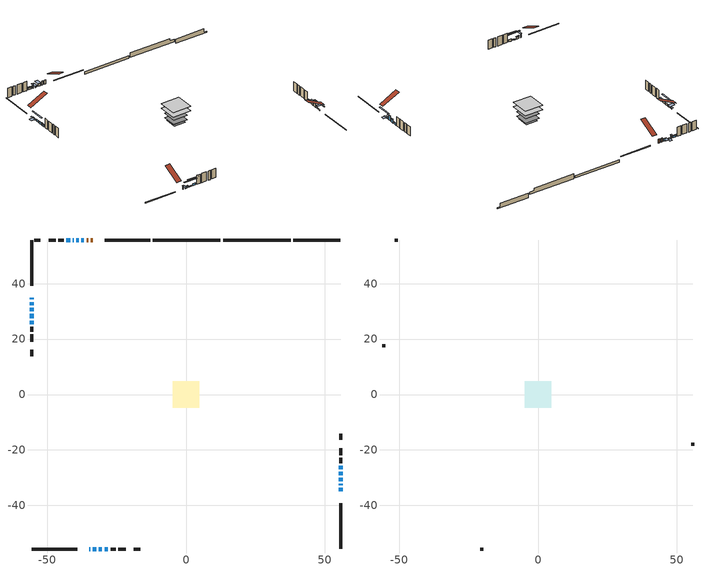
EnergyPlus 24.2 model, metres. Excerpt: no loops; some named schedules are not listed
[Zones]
conditioned space
 floor outside (Floor1 construction): -0.69,-0.69 -0.69,0.69 0.69,0.69 0.69,-0.69 z1.83
 floor adiabatic (Floor4 construction): -3.71,-3.71 -3.71,3.71 3.71,3.71 3.71,-3.71 z1.83
 floor adiabatic (AdiabaticFloorConstruction): -4.77,-4.77 -4.77,4.77 4.77,4.77 4.77,-4.77 z4.27
 floor foundation (Slab1 construction): -3.06,-3.06 -3.06,3.06 3.06,3.06 3.06,-3.06 z-1.95
 floor foundation (Slab1 construction 1): -3.65,-3.65 -3.65,3.65 3.65,3.65 3.65,-3.65 z-0.61
 floor foundation (Slab3 construction): -3.71,-3.71 -3.71,3.71 3.71,3.71 3.71,-3.71 z-0.65
 wall outside (RimJoist1 construction): -12.86,55.76 -29.32,55.76 / -55.76,-55.76 -39.3,-55.76 / -55.76,55.76 -55.76,39.3 / 55.76,-55.76 55.76,-39.3 z1.83:2.13
 wall outside (AdiabaticWallConstruction 1): -33.7,55.76 -34.42,55.76 / -35.35,55.76 -35.89,55.76 z1.83:3.86
 wall outside (AdiabaticWallConstruction): -55.76,34.92 -55.76,34.31 z1.83:2.14; -34.92,-55.76 -34.61,-55.76 / -40.5,55.76 -40.81,55.76 / 55.76,-29.09 55.76,-27.87 z1.83:3.66; -33.69,-55.76 -32.47,-55.76 / -55.76,31.24 -55.76,30.01 / 55.76,-32.77 55.76,-32.16 / -55.76,29.09 -55.76,27.56 / -55.76,26.63 -55.76,25.41 / -41.73,55.76 -43.26,55.76 / 55.76,-26.94 55.76,-25.72 z1.83:2.75; -55.76,33.38 -55.76,32.16 / -38.66,55.76 -39.57,55.76 / 55.76,-34.92 55.76,-33.7 z1.83:2.29; -36.81,55.76 -37.73,55.76 / -29.39,-55.76 -28.17,-55.76 z1.83:3.05; -31.54,-55.76 -30.32,-55.76 z1.83:2.44; 55.76,-31.23 55.76,-30.01 z1.83:4.27
 wall outside (Wall1 construction): -44.19,55.76 -46.08,55.76 / -27.24,-55.76 -25.35,-55.76 / -55.76,24.48 -55.76,22.59 / 55.76,-24.79 55.76,-22.9 z1.83:6.71
 wall outside (Wall2 construction): -47.01,55.76 -49.6,55.76 / -24.42,-55.76 -21.83,-55.76 / -55.76,21.66 -55.76,19.07 / 55.76,-21.97 55.76,-19.37 z1.83:6.71
 wall outside (Wall4 construction): -52.58,55.76 -54.83,55.76 / -18.85,-55.76 -16.6,-55.76 / -55.76,16.09 -55.76,13.84 / 55.76,-16.4 55.76,-14.15 z1.83:6.71
 wall foundation (FoundationWall1 construction): 38.69,55.76,-1.95 38.69,55.76,0.41 54.05,55.76,0.41 54.05,55.76,-1.47 55.76,55.76,-1.47 55.76,55.76,-1.95
 wall foundation (FoundationWall2 construction): 13.38,55.76,-0.61 13.38,55.76,1.83 35.33,55.76,1.83 35.33,55.76,0.69 37.76,55.76,0.69 37.76,55.76,-0.61
 wall foundation (FoundationWall3 construction): 12.45,55.76 -11.93,55.76 z-0.65:0.55
 window (WindowConstruction 9): -55.76,34.92 -55.76,34.31 z1.83:2.13
 window (WindowConstruction 7): -34.92,-55.76 -34.62,-55.76 z1.83:3.66
 window (WindowConstruction 8): -33.69,-55.76 -32.47,-55.76 z1.83:2.74
 window (WindowConstruction 11): -55.76,33.38 -55.76,32.16 z1.83:2.29
 window (WindowConstruction 12): -55.76,31.23 -55.76,30.01 z1.83:2.74
 window (WindowConstruction 13): -36.82,55.76 -37.73,55.76 z1.83:3.05
 window (WindowConstruction 14): -38.66,55.76 -39.57,55.76 z1.83:2.29
 window (WindowConstruction 15): 55.76,-34.92 55.76,-33.7 z1.83:2.29
 window (WindowConstruction 16): -31.54,-55.76 -30.32,-55.76 z1.83:2.44
 window (WindowConstruction 17): -29.39,-55.76 -28.17,-55.76 z1.83:3.05
 window (WindowConstruction 10): 55.76,-32.77 55.76,-32.16 z1.83:2.74
 window (WindowConstruction): -55.76,29.09 -55.76,27.56 z1.83:2.74
 window (WindowConstruction 1): -55.76,26.63 -55.76,25.41 z1.83:2.74
 window (WindowConstruction 2): -40.5,55.76 -40.81,55.76 z1.83:3.66
 window (WindowConstruction 3): -41.74,55.76 -43.26,55.76 z1.83:2.74
 window (WindowConstruction 4): 55.76,-31.23 55.76,-30.01 z1.83:4.27
 window (WindowConstruction 5): 55.76,-29.09 55.76,-27.87 z1.83:3.66
 window (WindowConstruction 6): 55.76,-26.94 55.76,-25.72 z1.83:2.74
 door (Door): -33.7,55.76 -34.42,55.76 z1.83:3.86
 door (Door 1): -35.35,55.76 -35.89,55.76 z1.83:3.86
 ceiling adiabatic (AdiabaticFloorConstruction): 4.77,-4.77 4.77,4.77 -4.77,4.77 -4.77,-4.77 z4.27
attic - vented
 floor to conditioned space (Floor3 construction Reversed): -4.78,-4.78 -4.78,4.78 4.78,4.78 4.78,-4.78 z6.71
 wall outside (Wall3 construction): -50.53,55.76 -51.65,55.76 / -20.9,-55.76 -19.78,-55.76 / -55.76,18.14 -55.76,17.02 / 55.76,-18.44 55.76,-17.32 z1.83:6.71
 roof outside (Roof1 construction): -32.77,55.76,6.71 -32.77,46.73,11.22 -30.25,46.73,11.22 -30.25,55.76,6.71; -35.85,-55.76,6.71 -35.85,-46.73,11.22 -38.37,-46.73,11.22 -38.37,-55.76,6.71; -55.76,35.85,6.71 -46.73,35.85,11.22 -46.73,38.37,11.22 -55.76,38.37,6.71; 55.76,-35.85,6.71 46.73,-35.85,11.22 46.73,-38.37,11.22 55.76,-38.37,6.71
shading: -55.76,34.01 -55.76,35.22 -56.22,35.22 -56.22,34.01 z2.43; -34.32,-55.76 -35.22,-55.76 -35.22,-58.2 -34.32,-58.2 z3.96; -32.17,-55.76 -33.99,-55.76 -33.99,-56.22 -32.17,-56.22 z3.04; -55.76,31.86 -55.76,33.68 -58.2,33.68 -58.2,31.86 z2.59; -55.76,26.96 -55.76,34.28 -56.22,34.28 -56.22,26.96 z5.8; -38.03,55.76 -36.52,55.76 -36.52,58.2 -38.03,58.2 z3.35; -39.87,55.76 -38.36,55.76 -38.36,58.2 -39.87,58.2 z2.59; 55.76,-30.65 55.76,-37.97 56.22,-37.97 56.22,-30.65 z5.34; -27.27,-55.76 -34.59,-55.76 -34.59,-56.22 -27.27,-56.22 z5.49; -25.12,-55.76 -32.44,-55.76 -32.44,-56.22 -25.12,-56.22 z6.1; 55.76,-31.86 55.76,-33.07 58.2,-33.07 58.2,-31.86 z3.04; -55.76,27.26 -55.76,29.38 -56.22,29.38 -56.22,27.26 z3.04; -55.76,25.11 -55.76,26.93 -56.22,26.93 -56.22,25.11 z3.04; -41.11,55.76 -40.2,55.76 -40.2,56.52 -41.11,56.52 z3.96; -43.56,55.76 -41.44,55.76 -41.44,56.22 -43.56,56.22 z3.04; 55.76,-29.72 55.76,-31.53 56.22,-31.53 56.22,-29.72 z4.57; 55.76,-27.57 55.76,-29.38 56.22,-29.38 56.22,-27.57 z3.96; 55.76,-25.42 55.76,-27.24 56.22,-27.24 56.22,-25.42 z3.04
[Building]
Building 1: Terrain=Suburbs
[Site:Location]
Edmonton Intl AP_AB: Latitude {deg}=53.31; Longitude {deg}=-113.58; Time Zone {hr}=-7; Elevation {m}=723; Keep Site Location Information=Yes
[Site:GroundTemperature:Shallow]
-1.56185, -3.61833, -3.78302, -2.80711, 1.11059, 5.01004, 8.39065, 10.5322, 10.7141, 8.97234, 5.67794, 1.89811
[Site:WaterMainsTemperature]
Calculation Method=Schedule; Temperature Schedule=mains temperature schedule
[Material] Roughness=Rough; Thermal Absorptance=0.9
Name | Thickness {m} | Conductivity {W/m-K} | Density {kg/m3} | Specific Heat {J/kg-K} | Solar Absorptance | Visible Absorptance
asphalt or fiberglass shingles | 0.00635 | 0.162714 | 1121.4 | 1465.45 | 0.4 | 0.4
ceiling loosefill ins | 0.169333 | 0.0480833 | 16.02 | 1046.75 | 0.7 | 0.7
ceiling stud and cavity | 0.1397 | 0.075344 | 65.682 | 1177.47 | 0.7 | 0.7
concrete 4.0 in. | 0.1016 | 1.803125 | 2242.8 | 837.4 | 0.7 | 0.7
concrete 8.0 in. | 0.2032 | 1.803125 | 2242.8 | 837.4 | 0.7 | 0.7
door material | 0.04445 | 0.327969 | 512.64 | 1214.23 | 0.7 | 0.7
door material 1 | 0.04445 | 0.053851 | 512.64 | 1214.23 | 0.7 | 0.7
exterior vertical ins | 0.0460229 | 0.029427 | 32.04 | 1214.23 | 0.7 | 0.7
exterior vertical ins 1 | 0.038079 | 0.029427 | 32.04 | 1214.23 | 0.7 | 0.7
exterior vertical ins 2 | 0.00139922 | 0.029427 | 32.04 | 1214.23 | 0.7 | 0.7
floor covering | 0.0127 | 0.0433444 | 54.468 | 1339.84 | 0.6 | 0.6
floor covering 1 | 0.0127 | 9.015625 | 54.468 | 1339.84 | 0.6 | 0.6
floor rigid ins | 0.051816 | 0.029427 | 32.04 | 1214.23 | 0.7 | 0.7
floor rigid ins 1; wall rigid ins | 0.512978 | 0.029427 | 32.04 | 1214.23 | 0.7 | 0.7
floor stud and cavity | 0.1397 | 0.89955 | 92.3553 | 1139.71 | 0.7 | 0.7
floor stud and cavity 1 | 0.0889 | 0.62952 | 50.32683 | 1063.81 | 0.7 | 0.7
floor stud and cavity 2 | 0.1397 | 1.75129 | 37.0049 | 1207.88 | 0.7 | 0.7
furniture material conditioned space 1 | 0.1524 | 0.115458 | 640.8 | 1214.23 | 0.6 | 0.6
gypsum board | 0.0127 | 0.160291 | 801 | 837.4 | 0.6 | 0.6
gypsum board 1 | 0.0127 | 0.160291 | 801 | 837.4 | 0.7 | 0.7
osb sheathing 0.5 in. | 0.0127 | 0.115458 | 512.64 | 1214.23 | 0.7 | 0.7
osb sheathing 0.75 in. | 0.01905 | 0.115458 | 512.64 | 1214.23 | 0.7 | 0.7
osb sheathing 2.0 in. | 0.0508 | 0.115458 | 512.64 | 1214.23 | 0.7 | 0.7
rim joist stud and cavity | 0.0508 | 0.0293615 | 125.044 | 1163.47 | 0.6 | 0.6
wall stud and cavity | 0.1397 | 0.0974674 | 139.0536 | 1170.24 | 0.7 | 0.7
wall stud and cavity 1 | 0.1397 | 0.0938917 | 139.0536 | 1170.24 | 0.7 | 0.7
wall stud and cavity 2 | 0.0889 | 6.1454 | 50.32683 | 1063.81 | 0.6 | 0.6
wall stud and cavity 3 | 0.0889 | 0.380278 | 52.3479 | 1209.89 | 0.7 | 0.7
wall stud and cavity 4 | 0.0889 | 0.391764 | 83.0341 | 1211.67 | 0.7 | 0.7
wood siding | 0.0254 | 0.102417 | 544.68 | 1172.36 | 0.4 | 0.4
wood siding 1 | 0.00254 | 0.102417 | 544.68 | 1172.36 | 0.4 | 0.4
wood siding 2; wood siding 3; wood siding 4 | 0.0254 | 0.102417 | 544.68 | 1172.36 | 0.7 | 0.7
[WindowMaterial:SimpleGlazingSystem]
Name | U-Factor {W/m2-K} | Solar Heat Gain Coefficient
WindowMaterial | 2.049758 | 0.53
WindowMaterial 1 | 2.080987 | 0.51
WindowMaterial 10 | 2.06906 | 0.55
WindowMaterial 11 | 2.14174 | 0.46
WindowMaterial 12 | 2.05089 | 0.53
WindowMaterial 2 | 2.05998 | 0.51
WindowMaterial 3 | 1.859545 | 0.64
WindowMaterial 4 | 1.86977 | 0.64
WindowMaterial 5 | 1.90951 | 0.61
WindowMaterial 6 | 5.21865 | 0.58
WindowMaterial 7 | 4.20853 | 0.66
WindowMaterial 8 | 6.78351 | 0.73
WindowMaterial 9 | 2.23884 | 0.39
[Construction]
AdiabaticFloorConstruction: floor stud and cavity 2, floor rigid ins 1, osb sheathing 0.75 in., floor covering
AdiabaticWallConstruction: wood siding 3, wall rigid ins, wall stud and cavity 3, gypsum board
AdiabaticWallConstruction 1: wood siding 4, wall rigid ins, wall stud and cavity 3, gypsum board
Door: door material
Door 1: door material 1
Floor1 construction: floor stud and cavity, floor rigid ins, osb sheathing 0.75 in., floor covering
Floor3 construction Reversed: gypsum board, ceiling stud and cavity, ceiling loosefill ins
Floor4 construction: floor stud and cavity 1, floor covering 1
FoundationWall1 construction; FoundationWall2 construction; FoundationWall3 construction: concrete 8.0 in., gypsum board 1
furniture construction conditioned space 1: furniture material conditioned space 1
PartitionWallConstruction: gypsum board, wall stud and cavity 4, gypsum board
RimJoist1 construction: wood siding 2, osb sheathing 2.0 in., rim joist stud and cavity
Roof1 construction: asphalt or fiberglass shingles
Slab1 construction; Slab1 construction 1; Slab3 construction: concrete 4.0 in.
Wall1 construction: wood siding, osb sheathing 0.5 in., wall stud and cavity, gypsum board
Wall2 construction; Wall4 construction: wood siding, osb sheathing 0.5 in., wall stud and cavity 1, gypsum board
Wall3 construction: wood siding 1, wall stud and cavity 2
WindowConstruction; WindowConstruction 3: WindowMaterial
WindowConstruction 1; WindowConstruction 12; WindowConstruction 8: WindowMaterial 1
WindowConstruction 10: WindowMaterial 7
WindowConstruction 11: WindowMaterial 8
WindowConstruction 13; WindowConstruction 6: WindowMaterial 5
WindowConstruction 14: WindowMaterial 9
WindowConstruction 15: WindowMaterial 10
WindowConstruction 16: WindowMaterial 11
WindowConstruction 17: WindowMaterial 12
WindowConstruction 2; WindowConstruction 7: WindowMaterial 2
WindowConstruction 4: WindowMaterial 3
WindowConstruction 5: WindowMaterial 4
WindowConstruction 9: WindowMaterial 6
[Zone] Multiplier=1; Part of Total Floor Area=Yes
Name | Volume {m3}
attic - vented | 64.9273
conditioned space | 530.7
[Space]
Name | Zone | Volume {m3}
attic - vented 1 | attic - vented | 64.9273
conditioned space 1 | conditioned space | 530.7
[ZoneInfiltration:EffectiveLeakageArea]
infil attic - vented 1: Zone or Space=attic - vented 1; Schedule=Always On Discrete; Effective Air Leakage Area {cm2}=3172.52; Stack Coefficient=0.000653166; Wind Coefficient=1.72676e-05
[ZoneMixing]
whole house fan mix: Zone or Space=attic - vented; Schedule=Always On Continuous; Design Flow Rate Calculation Method=Flow/Zone; Design Flow Rate {m3/s}=0; Source Zone or Space=conditioned space
[SurfaceProperty:ExposedFoundationPerimeter] Exposed Perimeter Calculation Method=TotalExposedPerimeter
Name | Total Exposed Perimeter {m}
Slab1 | 17.069
Slab1 1; Slab3 | 24.384
[InternalMass] Zone or ZoneList=conditioned space; Space or SpaceList=conditioned space 1
Name | Construction | Surface Area {m2}
furniture mass conditioned space 1 | furniture construction conditioned space 1 | 117.497
partition wall mass | PartitionWallConstruction | 238.742
[Lights]
interior lighting: Zone or ZoneList or Space or SpaceList=conditioned space 1; Schedule=interior lighting schedule; Design Level Calculation Method=LightingLevel; Lighting Level {W}=343.2; Return Air Fraction=0; Fraction Radiant=0.6; Fraction Visible=0.2; Fraction Replaceable=1
[People]
occupants: Zone or ZoneList or Space or SpaceList=conditioned space 1; Number of People Schedule=occupants schedule; Number of People Calculation Method=People; Number of People=3; Fraction Radiant=0.314171; Sensible Heat Fraction=0.56303; Activity Level Schedule=occupants activity schedule; Carbon Dioxide Generation Rate {m3/s-W}=0; Enable ASHRAE 55 Comfort Warnings=No; Mean Radiant Temperature Calculation Type=EnclosureAveraged
[ElectricEquipment] Zone or ZoneList or Space or SpaceList=conditioned space 1; Design Level Calculation Method=EquipmentLevel
Name | Schedule | Design Level {W} | Fraction Latent | Fraction Radiant | Fraction Lost
clothes dryer | clothes dryer schedule | 140.772 | 0.015 | 0.081 | 0.85
clothes washer | clothes washer schedule | 32.1985 | 0.03 | 0.162 | 0.7
cooking range | cooking range schedule | 215.147 | 0.08 | 0.432 | 0.2
dishwasher | dishwasher schedule | 66.8632 | 0.3 | 0.18 | 0.4
fridge | fridge schedule | 72.9452 | 0 | 0.6 | 0
mech vent bath fan 0 | mech vent bath fan 0 schedule | 25.1 | 0 | 0 | 1
mech vent bath fan 1 | mech vent bath fan 1 schedule | 25.1 | 0 | 0 | 1
mech vent bath fan 2 | mech vent bath fan 2 schedule | 25.1 | 0 | 0 | 1
mech vent house fan | mech vent house fan schedule | 0 | 0 | 0 | 1
mech vent house fan cfis | mech vent house fan cfis schedule | 0 | 0 | 0 | 0
mech vent range fan 0 | mech vent range fan 0 schedule | 57 | 0 | 0 | 1
misc plug loads | misc plug loads schedule | 494.7 | 0.045 | 0.513 | 0.1
whole house fan | Always On Discrete | 0 | 0 | 0 | 1
[OtherEquipment] Zone or ZoneList or Space or SpaceList=conditioned space 1; Design Level Calculation Method=EquipmentLevel
Name | Fuel Type | Schedule | Design Level {W} | Fraction Latent | Fraction Radiant | Fraction Lost
clothes dryer 1 | Electricity | clothes dryer schedule | 0 | 0.015 | 0.081 | 0.85
cooking range 1 | Electricity | cooking range schedule | 0 | 0.08 | 0.432 | 0.2
general water use latent | None | general water use schedule | 62.594 | 1 | 0 | 0
general water use sensible | None | general water use schedule | -61.6891 | 0 | 0.6 | 0
mech vent house fan latent load | None | Always On Discrete | 0 | 1 | 0 | 0
mech vent house fan sensible load | None | Always On Discrete | 0 | 0 | 0 | 0
water heater energy adjustment1 | NaturalGas | Always On Discrete | 0.01 | 0 | 0 | 1
[ZoneInfiltration:DesignFlowRate] Zone or ZoneList or Space or SpaceList=conditioned space 1; Schedule=Always On Discrete; Design Flow Rate Calculation Method=Flow/Zone; Design Flow Rate {m3/s}=0
infil flow; natural vent flow; whole house fan flow
[Foundation:Kiva] Initial Indoor Air Temperature {C}=18; Wall Depth Below Slab {m}=0.2032; Custom Block X Position 1 {m}=0.2159; Custom Block Z Position 1 {m}=0
Name | Wall Height Above Grade {m} | Custom Block Material Name 1 | Custom Block Depth 1 {m}
Foundation Kiva 1 | 0.410017 | exterior vertical ins | 2.36001
Foundation Kiva 2 | 1.82999 | exterior vertical ins 1 | 2.43998
Foundation Kiva 3 | 0.550012 | exterior vertical ins 2 | 1.2
[Foundation:Kiva:Settings]
Soil Conductivity {W/m-K}=0.849921; Soil Density {kg/m3}=1842.3; Soil Specific Heat {J/kg-K}=418.7; Ground Solar Absorptivity=0.9; Ground Thermal Absorptivity=0.9; Ground Surface Roughness {m}=0.03; Far-Field Width {m}=40; Deep-Ground Boundary Condition=ZeroFlux; Deep-Ground Depth {m}=40; Minimum Cell Dimension {m}=0.2; Maximum Cell Growth Coefficient=3; Simulation Timestep=Timestep
[Exterior:Lights]
exterior lighting: Schedule=exterior lighting schedule; Design Level {W}=75.6
[Schedule:Constant]
Name | Hourly Value
Always On Continuous; mech vent house fan schedule; mech vent house fan cfis schedule; Always On Discrete | 1
occupants activity schedule | 117.228
fridge schedule | 0
[Schedule:Week:Daily]
interior lighting schedule Week Rule - Jan1-Jan27: interior lighting schedule day, interior lighting schedule day, interior lighting schedule day, interior lighting schedule day, interior lighting schedule day, interior lighting schedule day, interior lighting schedule day, interior lighting schedule default day, interior lighting schedule default day, interior lighting schedule default day, interior lighting schedule default day, interior lighting schedule default day
interior lighting schedule Week Rule - Jan28-Feb3: interior lighting schedule day, interior lighting schedule day, interior lighting schedule day, interior lighting schedule day, interior lighting schedule day 1, interior lighting schedule day 1, interior lighting schedule day 1, interior lighting schedule default day, interior lighting schedule default day, interior lighting schedule default day, interior lighting schedule default day, interior lighting schedule default day
interior lighting schedule Week Rule - Feb4-Feb24: interior lighting schedule day 1, interior lighting schedule day 1, interior lighting schedule day 1, interior lighting schedule day 1, interior lighting schedule day 1, interior lighting schedule day 1, interior lighting schedule day 1, interior lighting schedule default day, interior lighting schedule default day, interior lighting schedule default day, interior lighting schedule default day, interior lighting schedule default day
interior lighting schedule Week Rule - Feb25-Mar3: interior lighting schedule day 1, interior lighting schedule day 1, interior lighting schedule day 1, interior lighting schedule day 1, interior lighting schedule day 2, interior lighting schedule day 2, interior lighting schedule day 2, interior lighting schedule default day, interior lighting schedule default day, interior lighting schedule default day, interior lighting schedule default day, interior lighting schedule default day
interior lighting schedule Week Rule - Mar4-Mar31: interior lighting schedule day 2, interior lighting schedule day 2, interior lighting schedule day 2, interior lighting schedule day 2, interior lighting schedule day 2, interior lighting schedule day 2, interior lighting schedule day 2, interior lighting schedule default day, interior lighting schedule default day, interior lighting schedule default day, interior lighting schedule default day, interior lighting schedule default day
interior lighting schedule Week Rule - Apr1-Apr28: interior lighting schedule day 3, interior lighting schedule day 3, interior lighting schedule day 3, interior lighting schedule day 3, interior lighting schedule day 3, interior lighting schedule day 3, interior lighting schedule day 3, interior lighting schedule default day, interior lighting schedule default day, interior lighting schedule default day, interior lighting schedule default day, interior lighting schedule default day
interior lighting schedule Week Rule - Apr29-May5: interior lighting schedule day 3, interior lighting schedule day 3, interior lighting schedule day 4, interior lighting schedule day 4, interior lighting schedule day 4, interior lighting schedule day 4, interior lighting schedule day 4, interior lighting schedule default day, interior lighting schedule default day, interior lighting schedule default day, interior lighting schedule default day, interior lighting schedule default day
interior lighting schedule Week Rule - May6-May26: interior lighting schedule day 4, interior lighting schedule day 4, interior lighting schedule day 4, interior lighting schedule day 4, interior lighting schedule day 4, interior lighting schedule day 4, interior lighting schedule day 4, interior lighting schedule default day, interior lighting schedule default day, interior lighting schedule default day, interior lighting schedule default day, interior lighting schedule default day
interior lighting schedule Week Rule - May27-Jun2: interior lighting schedule day 4, interior lighting schedule day 4, interior lighting schedule day 4, interior lighting schedule day 4, interior lighting schedule day 4, interior lighting schedule day 5, interior lighting schedule day 5, interior lighting schedule default day, interior lighting schedule default day, interior lighting schedule default day, interior lighting schedule default day, interior lighting schedule default day
interior lighting schedule Week Rule - Jun3-Jun30: interior lighting schedule day 5, interior lighting schedule day 5, interior lighting schedule day 5, interior lighting schedule day 5, interior lighting schedule day 5, interior lighting schedule day 5, interior lighting schedule day 5, interior lighting schedule default day, interior lighting schedule default day, interior lighting schedule default day, interior lighting schedule default day, interior lighting schedule default day
interior lighting schedule Week Rule - Jul1-Jul28: interior lighting schedule day 6, interior lighting schedule day 6, interior lighting schedule day 6, interior lighting schedule day 6, interior lighting schedule day 6, interior lighting schedule day 6, interior lighting schedule day 6, interior lighting schedule default day, interior lighting schedule default day, interior lighting schedule default day, interior lighting schedule default day, interior lighting schedule default day
interior lighting schedule Week Rule - Jul29-Aug4: interior lighting schedule day 6, interior lighting schedule day 6, interior lighting schedule day 6, interior lighting schedule day 7, interior lighting schedule day 7, interior lighting schedule day 7, interior lighting schedule day 7, interior lighting schedule default day, interior lighting schedule default day, interior lighting schedule default day, interior lighting schedule default day, interior lighting schedule default day
interior lighting schedule Week Rule - Aug5-Aug25: interior lighting schedule day 7, interior lighting schedule day 7, interior lighting schedule day 7, interior lighting schedule day 7, interior lighting schedule day 7, interior lighting schedule day 7, interior lighting schedule day 7, interior lighting schedule default day, interior lighting schedule default day, interior lighting schedule default day, interior lighting schedule default day, interior lighting schedule default day
interior lighting schedule Week Rule - Aug26-Sep1: interior lighting schedule day 7, interior lighting schedule day 7, interior lighting schedule day 7, interior lighting schedule day 7, interior lighting schedule day 7, interior lighting schedule day 7, interior lighting schedule day 8, interior lighting schedule default day, interior lighting schedule default day, interior lighting schedule default day, interior lighting schedule default day, interior lighting schedule default day
interior lighting schedule Week Rule - Sep2-Sep29: interior lighting schedule day 8, interior lighting schedule day 8, interior lighting schedule day 8, interior lighting schedule day 8, interior lighting schedule day 8, interior lighting schedule day 8, interior lighting schedule day 8, interior lighting schedule default day, interior lighting schedule default day, interior lighting schedule default day, interior lighting schedule default day, interior lighting schedule default day
interior lighting schedule Week Rule - Sep30-Oct6: interior lighting schedule day 8, interior lighting schedule day 9, interior lighting schedule day 9, interior lighting schedule day 9, interior lighting schedule day 9, interior lighting schedule day 9, interior lighting schedule day 9, interior lighting schedule default day, interior lighting schedule default day, interior lighting schedule default day, interior lighting schedule default day, interior lighting schedule default day
interior lighting schedule Week Rule - Oct7-Oct27: interior lighting schedule day 9, interior lighting schedule day 9, interior lighting schedule day 9, interior lighting schedule day 9, interior lighting schedule day 9, interior lighting schedule day 9, interior lighting schedule day 9, interior lighting schedule default day, interior lighting schedule default day, interior lighting schedule default day, interior lighting schedule default day, interior lighting schedule default day
interior lighting schedule Week Rule - Oct28-Nov3: interior lighting schedule day 9, interior lighting schedule day 9, interior lighting schedule day 9, interior lighting schedule day 9, interior lighting schedule day 10, interior lighting schedule day 10, interior lighting schedule day 10, interior lighting schedule default day, interior lighting schedule default day, interior lighting schedule default day, interior lighting schedule default day, interior lighting schedule default day
interior lighting schedule Week Rule - Nov4-Nov24: interior lighting schedule day 10, interior lighting schedule day 10, interior lighting schedule day 10, interior lighting schedule day 10, interior lighting schedule day 10, interior lighting schedule day 10, interior lighting schedule day 10, interior lighting schedule default day, interior lighting schedule default day, interior lighting schedule default day, interior lighting schedule default day, interior lighting schedule default day
interior lighting schedule Week Rule - Nov25-Dec1: interior lighting schedule day 10, interior lighting schedule day 10, interior lighting schedule day 10, interior lighting schedule day 10, interior lighting schedule day 10, interior lighting schedule day 10, interior lighting schedule day 11, interior lighting schedule default day, interior lighting schedule default day, interior lighting schedule default day, interior lighting schedule default day, interior lighting schedule default day
interior lighting schedule Week Rule - Dec2-Dec31: interior lighting schedule day 11, interior lighting schedule day 11, interior lighting schedule day 11, interior lighting schedule day 11, interior lighting schedule day 11, interior lighting schedule day 11, interior lighting schedule day 11, interior lighting schedule default day, interior lighting schedule default day, interior lighting schedule default day, interior lighting schedule default day, interior lighting schedule default day
occupants schedule Week Rule - Jan1-Dec31: occupants schedule day, occupants schedule day, occupants schedule day, occupants schedule day, occupants schedule day, occupants schedule day, occupants schedule day, occupants schedule default day, occupants schedule default day, occupants schedule default day, occupants schedule default day, occupants schedule default day
clothes dryer schedule Week Rule - Jan1-Dec31: clothes dryer schedule day, clothes dryer schedule day, clothes dryer schedule day, clothes dryer schedule day, clothes dryer schedule day, clothes dryer schedule day, clothes dryer schedule day, clothes dryer schedule default day, clothes dryer schedule default day, clothes dryer schedule default day, clothes dryer schedule default day, clothes dryer schedule default day
clothes washer schedule Week Rule - Jan1-Dec31: clothes washer schedule day, clothes washer schedule day, clothes washer schedule day, clothes washer schedule day, clothes washer schedule day, clothes washer schedule day, clothes washer schedule day, clothes washer schedule default day, clothes washer schedule default day, clothes washer schedule default day, clothes washer schedule default day, clothes washer schedule default day
cooking range schedule Week Rule - Jan1-Dec31: cooking range schedule day, cooking range schedule day, cooking range schedule day, cooking range schedule day, cooking range schedule day, cooking range schedule day, cooking range schedule day, cooking range schedule default day, cooking range schedule default day, cooking range schedule default day, cooking range schedule default day, cooking range schedule default day
dishwasher schedule Week Rule - Jan1-Dec31: dishwasher schedule day, dishwasher schedule day, dishwasher schedule day, dishwasher schedule day, dishwasher schedule day, dishwasher schedule day, dishwasher schedule day, dishwasher schedule default day, dishwasher schedule default day, dishwasher schedule default day, dishwasher schedule default day, dishwasher schedule default day
mech vent bath fan 0 schedule Week Rule - Jan1-Dec31: mech vent bath fan 0 schedule day, mech vent bath fan 0 schedule day, mech vent bath fan 0 schedule day, mech vent bath fan 0 schedule day, mech vent bath fan 0 schedule day, mech vent bath fan 0 schedule day, mech vent bath fan 0 schedule day, mech vent bath fan 0 schedule default day, mech vent bath fan 0 schedule default day, mech vent bath fan 0 schedule default day, mech vent bath fan 0 schedule default day, mech vent bath fan 0 schedule default day
mech vent bath fan 1 schedule Week Rule - Jan1-Dec31: mech vent bath fan 1 schedule day, mech vent bath fan 1 schedule day, mech vent bath fan 1 schedule day, mech vent bath fan 1 schedule day, mech vent bath fan 1 schedule day, mech vent bath fan 1 schedule day, mech vent bath fan 1 schedule day, mech vent bath fan 1 schedule default day, mech vent bath fan 1 schedule default day, mech vent bath fan 1 schedule default day, mech vent bath fan 1 schedule default day, mech vent bath fan 1 schedule default day
mech vent bath fan 2 schedule Week Rule - Jan1-Dec31: mech vent bath fan 2 schedule day, mech vent bath fan 2 schedule day, mech vent bath fan 2 schedule day, mech vent bath fan 2 schedule day, mech vent bath fan 2 schedule day, mech vent bath fan 2 schedule day, mech vent bath fan 2 schedule day, mech vent bath fan 2 schedule default day, mech vent bath fan 2 schedule default day, mech vent bath fan 2 schedule default day, mech vent bath fan 2 schedule default day, mech vent bath fan 2 schedule default day
mech vent range fan 0 schedule Week Rule - Jan1-Dec31: mech vent range fan 0 schedule day, mech vent range fan 0 schedule day, mech vent range fan 0 schedule day, mech vent range fan 0 schedule day, mech vent range fan 0 schedule day, mech vent range fan 0 schedule day, mech vent range fan 0 schedule day, mech vent range fan 0 schedule default day, mech vent range fan 0 schedule default day, mech vent range fan 0 schedule default day, mech vent range fan 0 schedule default day, mech vent range fan 0 schedule default day
misc plug loads schedule Week Rule - Jan1-Dec31: misc plug loads schedule day, misc plug loads schedule day, misc plug loads schedule day, misc plug loads schedule day, misc plug loads schedule day, misc plug loads schedule day, misc plug loads schedule day, misc plug loads schedule default day, misc plug loads schedule default day, misc plug loads schedule default day, misc plug loads schedule default day, misc plug loads schedule default day
general water use schedule Week Rule - Jan1-Dec31: general water use schedule day, general water use schedule day, general water use schedule day, general water use schedule day, general water use schedule day, general water use schedule day, general water use schedule day, general water use schedule default day, general water use schedule default day, general water use schedule default day, general water use schedule default day, general water use schedule default day
exterior lighting schedule Week Rule - Jan1-Jan27: exterior lighting schedule day, exterior lighting schedule day, exterior lighting schedule day, exterior lighting schedule day, exterior lighting schedule day, exterior lighting schedule day, exterior lighting schedule day, exterior lighting schedule default day, exterior lighting schedule default day, exterior lighting schedule default day, exterior lighting schedule default day, exterior lighting schedule default day
exterior lighting schedule Week Rule - Jan28-Feb3: exterior lighting schedule day, exterior lighting schedule day, exterior lighting schedule day, exterior lighting schedule day, exterior lighting schedule day 1, exterior lighting schedule day 1, exterior lighting schedule day 1, exterior lighting schedule default day, exterior lighting schedule default day, exterior lighting schedule default day, exterior lighting schedule default day, exterior lighting schedule default day
exterior lighting schedule Week Rule - Feb4-Feb24: exterior lighting schedule day 1, exterior lighting schedule day 1, exterior lighting schedule day 1, exterior lighting schedule day 1, exterior lighting schedule day 1, exterior lighting schedule day 1, exterior lighting schedule day 1, exterior lighting schedule default day, exterior lighting schedule default day, exterior lighting schedule default day, exterior lighting schedule default day, exterior lighting schedule default day
exterior lighting schedule Week Rule - Feb25-Mar3: exterior lighting schedule day 1, exterior lighting schedule day 1, exterior lighting schedule day 1, exterior lighting schedule day 1, exterior lighting schedule day 2, exterior lighting schedule day 2, exterior lighting schedule day 2, exterior lighting schedule default day, exterior lighting schedule default day, exterior lighting schedule default day, exterior lighting schedule default day, exterior lighting schedule default day
exterior lighting schedule Week Rule - Mar4-Mar31: exterior lighting schedule day 2, exterior lighting schedule day 2, exterior lighting schedule day 2, exterior lighting schedule day 2, exterior lighting schedule day 2, exterior lighting schedule day 2, exterior lighting schedule day 2, exterior lighting schedule default day, exterior lighting schedule default day, exterior lighting schedule default day, exterior lighting schedule default day, exterior lighting schedule default day
[Schedule:Year]
interior lighting schedule: interior lighting schedule Week Rule - Jan1-Jan27, 1, 1, 1, 27, interior lighting schedule Week Rule - Jan28-Feb3, 1, 28, 2, 3, interior lighting schedule Week Rule - Feb4-Feb24, 2, 4, 2, 24, interior lighting schedule Week Rule - Feb25-Mar3, 2, 25, 3, 3, interior lighting schedule Week Rule - Mar4-Mar31, 3, 4, 3, 31, interior lighting schedule Week Rule - Apr1-Apr28, 4, 1, 4, 28, interior lighting schedule Week Rule - Apr29-May5, 4, 29, 5, 5, interior lighting schedule Week Rule - May6-May26, 5, 6, 5, 26, interior lighting schedule Week Rule - May27-Jun2, 5, 27, 6, 2, interior lighting schedule Week Rule - Jun3-Jun30, 6, 3, 6, 30, interior lighting schedule Week Rule - Jul1-Jul28, 7, 1, 7, 28, interior lighting schedule Week Rule - Jul29-Aug4, 7, 29, 8, 4, interior lighting schedule Week Rule - Aug5-Aug25, 8, 5, 8, 25, interior lighting schedule Week Rule - Aug26-Sep1, 8, 26, 9, 1, interior lighting schedule Week Rule - Sep2-Sep29, 9, 2, 9, 29, interior lighting schedule Week Rule - Sep30-Oct6, 9, 30, 10, 6, interior lighting schedule Week Rule - Oct7-Oct27, 10, 7, 10, 27, interior lighting schedule Week Rule - Oct28-Nov3, 10, 28, 11, 3, interior lighting schedule Week Rule - Nov4-Nov24, 11, 4, 11, 24, interior lighting schedule Week Rule - Nov25-Dec1, 11, 25, 12, 1, interior lighting schedule Week Rule - Dec2-Dec31, 12, 2, 12, 31
occupants schedule: occupants schedule Week Rule - Jan1-Dec31, 1, 1, 12, 31
clothes dryer schedule: clothes dryer schedule Week Rule - Jan1-Dec31, 1, 1, 12, 31
clothes washer schedule: clothes washer schedule Week Rule - Jan1-Dec31, 1, 1, 12, 31
cooking range schedule: cooking range schedule Week Rule - Jan1-Dec31, 1, 1, 12, 31
dishwasher schedule: dishwasher schedule Week Rule - Jan1-Dec31, 1, 1, 12, 31
mech vent bath fan 0 schedule: mech vent bath fan 0 schedule Week Rule - Jan1-Dec31, 1, 1, 12, 31
mech vent bath fan 1 schedule: mech vent bath fan 1 schedule Week Rule - Jan1-Dec31, 1, 1, 12, 31
mech vent bath fan 2 schedule: mech vent bath fan 2 schedule Week Rule - Jan1-Dec31, 1, 1, 12, 31
mech vent range fan 0 schedule: mech vent range fan 0 schedule Week Rule - Jan1-Dec31, 1, 1, 12, 31
misc plug loads schedule: misc plug loads schedule Week Rule - Jan1-Dec31, 1, 1, 12, 31
general water use schedule: general water use schedule Week Rule - Jan1-Dec31, 1, 1, 12, 31
exterior lighting schedule: exterior lighting schedule Week Rule - Jan1-Jan27, 1, 1, 1, 27, exterior lighting schedule Week Rule - Jan28-Feb3, 1, 28, 2, 3, exterior lighting schedule Week Rule - Feb4-Feb24, 2, 4, 2, 24, exterior lighting schedule Week Rule - Feb25-Mar3, 2, 25, 3, 3, exterior lighting schedule Week Rule - Mar4-Mar31, 3, 4, 3, 31, exterior lighting schedule Week Rule - Apr1-Apr28, 4, 1, 4, 28, exterior lighting schedule Week Rule - Apr29-May5, 4, 29, 5, 5, exterior lighting schedule Week Rule - May6-May26, 5, 6, 5, 26, exterior lighting schedule Week Rule - May27-Jun2, 5, 27, 6, 2, exterior lighting schedule Week Rule - Jun3-Jun30, 6, 3, 6, 30, exterior lighting schedule Week Rule - Jul1-Jul28, 7, 1, 7, 28, exterior lighting schedule Week Rule - Jul29-Aug4, 7, 29, 8, 4, exterior lighting schedule Week Rule - Aug5-Aug25, 8, 5, 8, 25, exterior lighting schedule Week Rule - Aug26-Sep1, 8, 26, 9, 1, exterior lighting schedule Week Rule - Sep2-Sep29, 9, 2, 9, 29, exterior lighting schedule Week Rule - Sep30-Oct6, 9, 30, 10, 6, exterior lighting schedule Week Rule - Oct7-Oct27, 10, 7, 10, 27, exterior lighting schedule Week Rule - Oct28-Nov3, 10, 28, 11, 3, exterior lighting schedule Week Rule - Nov4-Nov24, 11, 4, 11, 24, exterior lighting schedule Week Rule - Nov25-Dec1, 11, 25, 12, 1, exterior lighting schedule Week Rule - Dec2-Dec31, 12, 2, 12, 31
[Schedule:Compact]
mains temperature schedule: Through: 01/01, For: AllDays, Until: 24:00, 3.97167, Through: 01/02, For: AllDays, Until: 24:00, 3.90778, Through: 01/03, For: AllDays, Until: 24:00, 3.84556, Through: 01/04, For: AllDays, Until: 24:00, 3.78389, Through: 01/05, For: AllDays, Until: 24:00, 3.72278, Through: 01/06, For: AllDays, Until: 24:00, 3.66278, Through: 01/07, For: AllDays, Until: 24:00, 3.60389, Through: 01/08, For: AllDays, Until: 24:00, 3.54556, Through: 01/09, For: AllDays, Until: 24:00, 3.48833, Through: 01/10, For: AllDays, Until: 24:00, 3.43167, Through: 01/11, For: AllDays, Until: 24:00, 3.37611, Through: 01/12, For: AllDays, Until: 24:00, 3.32167, Through: 01/13, For: AllDays, Until: 24:00, 3.26833, Through: 01/14, For: AllDays, Until: 24:00, 3.21556, Through: 01/15, For: AllDays, Until: 24:00, 3.16444, Through: 01/16, For: AllDays, Until: 24:00, 3.11389, Through: 01/17, For: AllDays, Until: 24:00, 3.06444, Through: 01/18, For: AllDays, Until: 24:00, 3.01611, Through: 01/19, For: AllDays, Until: 24:00, 2.96889, Through: 01/20, For: AllDays, Until: 24:00, 2.92278, Through: 01/21, For: AllDays, Until: 24:00, 2.87722, Through: 01/22, For: AllDays, Until: 24:00, 2.83333, Through: 01/23, For: AllDays, Until: 24:00, 2.79056, Through: 01/24, For: AllDays, Until: 24:00, 2.74889, Through: 01/25, For: AllDays, Until: 24:00, 2.70833, Through: 01/26, For: AllDays, Until: 24:00, 2.66889, Through: 01/27, For: AllDays, Until: 24:00, 2.63056, Through: 01/28, For: AllDays, Until: 24:00, 2.59333, Through: 01/29, For: AllDays, Until: 24:00, 2.55778, Through: 01/30, For: AllDays, Until: 24:00, 2.52278, Through: 01/31, For: AllDays, Until: 24:00, 2.48944, Through: 02/01, For: AllDays, Until: 24:00, 2.45722, Through: 02/02, For: AllDays, Until: 24:00, 2.42611, Through: 02/03, For: AllDays, Until: 24:00, 2.39667, Through: 02/04, For: AllDays, Until: 24:00, 2.36833, Through: 02/05, For: AllDays, Until: 24:00, 2.34111, Through: 02/06, For: AllDays, Until: 24:00, 2.315, Through: 02/07, For: AllDays, Until: 24:00, 2.29056, Through: 02/08, For: AllDays, Until: 24:00, 2.26722, Through: 02/09, For: AllDays, Until: 24:00, 2.245, Through: 02/10, For: AllDays, Until: 24:00, 2.22444, Through: 02/11, For: AllDays, Until: 24:00, 2.20444, Through: 02/12, For: AllDays, Until: 24:00, 2.18667, Through: 02/13, For: AllDays, Until: 24:00, 2.17, Through: 02/14, For: AllDays, Until: 24:00, 2.15444, Through: 02/15, For: AllDays, Until: 24:00, 2.14, Through: 02/16, For: AllDays, Until: 24:00, 2.12722, Through: 02/17, For: AllDays, Until: 24:00, 2.11556, Through: 02/18, For: AllDays, Until: 24:00, 2.10556, Through: 02/19, For: AllDays, Until: 24:00, 2.09667, Through: 02/20, For: AllDays, Until: 24:00, 2.08889, Through: 02/21, For: AllDays, Until: 24:00, 2.08278, Through: 02/22, For: AllDays, Until: 24:00, 2.07833, Through: 02/23, For: AllDays, Until: 24:00, 2.07444, Through: 02/24, For: AllDays, Until: 24:00, 2.07278, Through: 02/25, For: AllDays, Until: 24:00, 2.07167, Through: 02/26, For: AllDays, Until: 24:00, 2.07222, Through: 02/27, For: AllDays, Until: 24:00, 2.07444, Through: 02/28, For: AllDays, Until: 24:00, 2.07778, Through: 03/01, For: AllDays, Until: 24:00, 2.08222, Through: 03/02, For: AllDays, Until: 24:00, 2.08833, Through: 03/03, For: AllDays, Until: 24:00, 2.09556, Through: 03/04, For: AllDays, Until: 24:00, 2.10444, Through: 03/05, For: AllDays, Until: 24:00, 2.11444, Through: 03/06, For: AllDays, Until: 24:00, 2.12556, Through: 03/07, For: AllDays, Until: 24:00, 2.13833, Through: 03/08, For: AllDays, Until: 24:00, 2.15278, Through: 03/09, For: AllDays, Until: 24:00, 2.16778, Through: 03/10, For: AllDays, Until: 24:00, 2.18444, Through: 03/11, For: AllDays, Until: 24:00, 2.20278, Through: 03/12, For: AllDays, Until: 24:00, 2.22167, Through: 03/13, For: AllDays, Until: 24:00, 2.24278, Through: 03/14, For: AllDays, Until: 24:00, 2.26444, Through: 03/15, For: AllDays, Until: 24:00, 2.28778, Through: 03/16, For: AllDays, Until: 24:00, 2.31222, Through: 03/17, For: AllDays, Until: 24:00, 2.33778, Through: 03/18, For: AllDays, Until: 24:00, 2.365, Through: 03/19, For: AllDays, Until: 24:00, 2.39333, Through: 03/20, For: AllDays, Until: 24:00, 2.42278, Through: 03/21, For: AllDays, Until: 24:00, 2.45389, Through: 03/22, For: AllDays, Until: 24:00, 2.48611, Through: 03/23, For: AllDays, Until: 24:00, 2.51889, Through: 03/24, For: AllDays, Until: 24:00, 2.55389, Through: 03/25, For: AllDays, Until: 24:00, 2.58944, Through: 03/26, For: AllDays, Until: 24:00, 2.62611, Through: 03/27, For: AllDays, Until: 24:00, 2.66444, Through: 03/28, For: AllDays, Until: 24:00, 2.70389, Through: 03/29, For: AllDays, Until: 24:00, 2.74389, Through: 03/30, For: AllDays, Until: 24:00, 2.78556, Through: 03/31, For: AllDays, Until: 24:00, 2.82833, Through: 04/01, For: AllDays, Until: 24:00, 2.87222, Through: 04/02, For: AllDays, Until: 24:00, 2.91722, Through: 04/03, For: AllDays, Until: 24:00, 2.96333, Through: 04/04, For: AllDays, Until: 24:00, 3.01056, Through: 04/05, For: AllDays, Until: 24:00, 3.05889, Through: 04/06, For: AllDays, Until: 24:00, 3.10833, Through: 04/07, For: AllDays, Until: 24:00, 3.15833, Through: 04/08, For: AllDays, Until: 24:00, 3.21, Through: 04/09, For: AllDays, Until: 24:00, 3.26222, Through: 04/10, For: AllDays, Until: 24:00, 3.31556, Through: 04/11, For: AllDays, Until: 24:00, 3.37, Through: 04/12, For: AllDays, Until: 24:00, 3.42556, Through: 04/13, For: AllDays, Until: 24:00, 3.48167, Through: 04/14, For: AllDays, Until: 24:00, 3.53889, Through: 04/15, For: AllDays, Until: 24:00, 3.59722, Through: 04/16, For: AllDays, Until: 24:00, 3.65611, Through: 04/17, For: AllDays, Until: 24:00, 3.71611, Through: 04/18, For: AllDays, Until: 24:00, 3.77667, Through: 04/19, For: AllDays, Until: 24:00, 3.83833, Through: 04/20, For: AllDays, Until: 24:00, 3.90111, Through: 04/21, For: AllDays, Until: 24:00, 3.96444, Through: 04/22, For: AllDays, Until: 24:00, 4.02833, Through: 04/23, For: AllDays, Until: 24:00, 4.09333, Through: 04/24, For: AllDays, Until: 24:00, 4.15889, Through: 04/25, For: AllDays, Until: 24:00, 4.225, Through: 04/26, For: AllDays, Until: 24:00, 4.29222, Through: 04/27, For: AllDays, Until: 24:00, 4.36, Through: 04/28, For: AllDays, Until: 24:00, 4.42833, Through: 04/29, For: AllDays, Until: 24:00, 4.49722, Through: 04/30, For: AllDays, Until: 24:00, 4.56667, Through: 05/01, For: AllDays, Until: 24:00, 4.63722, Through: 05/02, For: AllDays, Until: 24:00, 4.70833, Through: 05/03, For: AllDays, Until: 24:00, 4.77944, Through: 05/04, For: AllDays, Until: 24:00, 4.85167, Through: 05/05, For: AllDays, Until: 24:00, 4.92389, Through: 05/06, For: AllDays, Until: 24:00, 4.99722, Through: 05/07, For: AllDays, Until: 24:00, 5.07056, Through: 05/08, For: AllDays, Until: 24:00, 5.145, Through: 05/09, For: AllDays, Until: 24:00, 5.21944, Through: 05/10, For: AllDays, Until: 24:00, 5.29389, Through: 05/11, For: AllDays, Until: 24:00, 5.36944, Through: 05/12, For: AllDays, Until: 24:00, 5.445, Through: 05/13, For: AllDays, Until: 24:00, 5.52111, Through: 05/14, For: AllDays, Until: 24:00, 5.59722, Through: 05/15, For: AllDays, Until: 24:00, 5.67389, Through: 05/16, For: AllDays, Until: 24:00, 5.75056, Through: 05/17, For: AllDays, Until: 24:00, 5.82778, Through: 05/18, For: AllDays, Until: 24:00, 5.90556, Through: 05/19, For: AllDays, Until: 24:00, 5.98278, Through: 05/20, For: AllDays, Until: 24:00, 6.06056, Through: 05/21, For: AllDays, Until: 24:00, 6.13889, Through: 05/22, For: AllDays, Until: 24:00, 6.21667, Through: 05/23, For: AllDays, Until: 24:00, 6.295, Through: 05/24, For: AllDays, Until: 24:00, 6.37333, Through: 05/25, For: AllDays, Until: 24:00, 6.45222, Through: 05/26, For: AllDays, Until: 24:00, 6.53056, Through: 05/27, For: AllDays, Until: 24:00, 6.60889, Through: 05/28, For: AllDays, Until: 24:00, 6.68778, Through: 05/29, For: AllDays, Until: 24:00, 6.76611, Through: 05/30, For: AllDays, Until: 24:00, 6.84444, Through: 05/31, For: AllDays, Until: 24:00, 6.92278, Through: 06/01, For: AllDays, Until: 24:00, 7.00111, Through: 06/02, For: AllDays, Until: 24:00, 7.07944, Through: 06/03, For: AllDays, Until: 24:00, 7.15778, Through: 06/04, For: AllDays, Until: 24:00, 7.23556, Through: 06/05, For: AllDays, Until: 24:00, 7.31333, Through: 06/06, For: AllDays, Until: 24:00, 7.39056, Through: 06/07, For: AllDays, Until: 24:00, 7.46833, Through: 06/08, For: AllDays, Until: 24:00, 7.545, Through: 06/09, For: AllDays, Until: 24:00, 7.62222, Through: 06/10, For: AllDays, Until: 24:00, 7.69833, Through: 06/11, For: AllDays, Until: 24:00, 7.775, Through: 06/12, For: AllDays, Until: 24:00, 7.85056, Through: 06/13, For: AllDays, Until: 24:00, 7.92611, Through: 06/14, For: AllDays, Until: 24:00, 8.00111, Through: 06/15, For: AllDays, Until: 24:00, 8.07611, Through: 06/16, For: AllDays, Until: 24:00, 8.15056, Through: 06/17, For: AllDays, Until: 24:00, 8.22389, Through: 06/18, For: AllDays, Until: 24:00, 8.29778, Through: 06/19, For: AllDays, Until: 24:00, 8.37056, Through: 06/20, For: AllDays, Until: 24:00, 8.44278, Through: 06/21, For: AllDays, Until: 24:00, 8.51444, Through: 06/22, For: AllDays, Until: 24:00, 8.58611, Through: 06/23, For: AllDays, Until: 24:00, 8.65667, Through: 06/24, For: AllDays, Until: 24:00, 8.72667, Through: 06/25, For: AllDays, Until: 24:00, 8.79611, Through: 06/26, For: AllDays, Until: 24:00, 8.865, Through: 06/27, For: AllDays, Until: 24:00, 8.93333, Through: 06/28, For: AllDays, Until: 24:00, 9.00056, Through: 06/29, For: AllDays, Until: 24:00, 9.06778, Through: 06/30, For: AllDays, Until: 24:00, 9.13333, Through: 07/01, For: AllDays, Until: 24:00, 9.19889, Through: 07/02, For: AllDays, Until: 24:00, 9.26333, Through: 07/03, For: AllDays, Until: 24:00, 9.32722, Through: 07/04, For: AllDays, Until: 24:00, 9.39056, Through: 07/05, For: AllDays, Until: 24:00, 9.45278, Through: 07/06, For: AllDays, Until: 24:00, 9.51389, Through: 07/07, For: AllDays, Until: 24:00, 9.57444, Through: 07/08, For: AllDays, Until: 24:00, 9.63389, Through: 07/09, For: AllDays, Until: 24:00, 9.69278, Through: 07/10, For: AllDays, Until: 24:00, 9.75056, Through: 07/11, For: AllDays, Until: 24:00, 9.80778, Through: 07/12, For: AllDays, Until: 24:00, 9.86333, Through: 07/13, For: AllDays, Until: 24:00, 9.91833, Through: 07/14, For: AllDays, Until: 24:00, 9.97278, Through: 07/15, For: AllDays, Until: 24:00, 10.0256, Through: 07/16, For: AllDays, Until: 24:00, 10.0778, Through: 07/17, For: AllDays, Until: 24:00, 10.1289, Through: 07/18, For: AllDays, Until: 24:00, 10.1789, Through: 07/19, For: AllDays, Until: 24:00, 10.2278, Through: 07/20, For: AllDays, Until: 24:00, 10.2756, Through: 07/21, For: AllDays, Until: 24:00, 10.3222, Through: 07/22, For: AllDays, Until: 24:00, 10.3683, Through: 07/23, For: AllDays, Until: 24:00, 10.4128, Through: 07/24, For: AllDays, Until: 24:00, 10.4561, Through: 07/25, For: AllDays, Until: 24:00, 10.4989, Through: 07/26, For: AllDays, Until: 24:00, 10.54, Through: 07/27, For: AllDays, Until: 24:00, 10.58, Through: 07/28, For: AllDays, Until: 24:00, 10.6189, Through: 07/29, For: AllDays, Until: 24:00, 10.6567, Through: 07/30, For: AllDays, Until: 24:00, 10.6928, Through: 07/31, For: AllDays, Until: 24:00, 10.7283, Through: 08/01, For: AllDays, Until: 24:00, 10.7622, Through: 08/02, For: AllDays, Until: 24:00, 10.7956, Through: 08/03, For: AllDays, Until: 24:00, 10.8272, Through: 08/04, For: AllDays, Until: 24:00, 10.8572, Through: 08/05, For: AllDays, Until: 24:00, 10.8867, Through: 08/06, For: AllDays, Until: 24:00, 10.9144, Through: 08/07, For: AllDays, Until: 24:00, 10.9411, Through: 08/08, For: AllDays, Until: 24:00, 10.9667, Through: 08/09, For: AllDays, Until: 24:00, 10.9906, Through: 08/10, For: AllDays, Until: 24:00, 11.0133, Through: 08/11, For: AllDays, Until: 24:00, 11.035, Through: 08/12, For: AllDays, Until: 24:00, 11.055, Through: 08/13, For: AllDays, Until: 24:00, 11.0739, Through: 08/14, For: AllDays, Until: 24:00, 11.0917, Through: 08/15, For: AllDays, Until: 24:00, 11.1078, Through: 08/16, For: AllDays, Until: 24:00, 11.1228, Through: 08/17, For: AllDays, Until: 24:00, 11.1361, Through: 08/18, For: AllDays, Until: 24:00, 11.1483, Through: 08/19, For: AllDays, Until: 24:00, 11.1594, Through: 08/20, For: AllDays, Until: 24:00, 11.1689, Through: 08/21, For: AllDays, Until: 24:00, 11.1772, Through: 08/22, For: AllDays, Until: 24:00, 11.1844, Through: 08/23, For: AllDays, Until: 24:00, 11.19, Through: 08/24, For: AllDays, Until: 24:00, 11.1939, Through: 08/25, For: AllDays, Until: 24:00, 11.1967, Through: 08/26, For: AllDays, Until: 24:00, 11.1983, Through: 08/27, For: AllDays, Until: 24:00, 11.1983, Through: 08/28, For: AllDays, Until: 24:00, 11.1972, Through: 08/29, For: AllDays, Until: 24:00, 11.195, Through: 08/30, For: AllDays, Until: 24:00, 11.1911, Through: 08/31, For: AllDays, Until: 24:00, 11.1856, Through: 09/01, For: AllDays, Until: 24:00, 11.1789, Through: 09/02, For: AllDays, Until: 24:00, 11.1711, Through: 09/03, For: AllDays, Until: 24:00, 11.1617, Through: 09/04, For: AllDays, Until: 24:00, 11.1511, Through: 09/05, For: AllDays, Until: 24:00, 11.1394, Through: 09/06, For: AllDays, Until: 24:00, 11.1261, Through: 09/07, For: AllDays, Until: 24:00, 11.1111, Through: 09/08, For: AllDays, Until: 24:00, 11.0956, Through: 09/09, For: AllDays, Until: 24:00, 11.0778, Through: 09/10, For: AllDays, Until: 24:00, 11.0594, Through: 09/11, For: AllDays, Until: 24:00, 11.0394, Through: 09/12, For: AllDays, Until: 24:00, 11.0183, Through: 09/13, For: AllDays, Until: 24:00, 10.9961, Through: 09/14, For: AllDays, Until: 24:00, 10.9722, Through: 09/15, For: AllDays, Until: 24:00, 10.9472, Through: 09/16, For: AllDays, Until: 24:00, 10.9206, Through: 09/17, For: AllDays, Until: 24:00, 10.8928, Through: 09/18, For: AllDays, Until: 24:00, 10.8639, Through: 09/19, For: AllDays, Until: 24:00, 10.8339, Through: 09/20, For: AllDays, Until: 24:00, 10.8028, Through: 09/21, For: AllDays, Until: 24:00, 10.77, Through: 09/22, For: AllDays, Until: 24:00, 10.7361, Through: 09/23, For: AllDays, Until: 24:00, 10.7011, Through: 09/24, For: AllDays, Until: 24:00, 10.665, Through: 09/25, For: AllDays, Until: 24:00, 10.6272, Through: 09/26, For: AllDays, Until: 24:00, 10.5889, Through: 09/27, For: AllDays, Until: 24:00, 10.5489, Through: 09/28, For: AllDays, Until: 24:00, 10.5078, Through: 09/29, For: AllDays, Until: 24:00, 10.4661, Through: 09/30, For: AllDays, Until: 24:00, 10.4228, Through: 10/01, For: AllDays, Until: 24:00, 10.3783, Through: 10/02, For: AllDays, Until: 24:00, 10.3328, Through: 10/03, For: AllDays, Until: 24:00, 10.2861, Through: 10/04, For: AllDays, Until: 24:00, 10.2383, Through: 10/05, For: AllDays, Until: 24:00, 10.19, Through: 10/06, For: AllDays, Until: 24:00, 10.14, Through: 10/07, For: AllDays, Until: 24:00, 10.0894, Through: 10/08, For: AllDays, Until: 24:00, 10.0372, Through: 10/09, For: AllDays, Until: 24:00, 9.98444, Through: 10/10, For: AllDays, Until: 24:00, 9.93056, Through: 10/11, For: AllDays, Until: 24:00, 9.87611, Through: 10/12, For: AllDays, Until: 24:00, 9.82, Through: 10/13, For: AllDays, Until: 24:00, 9.76333, Through: 10/14, For: AllDays, Until: 24:00, 9.70611, Through: 10/15, For: AllDays, Until: 24:00, 9.64722, Through: 10/16, For: AllDays, Until: 24:00, 9.58778, Through: 10/17, For: AllDays, Until: 24:00, 9.52778, Through: 10/18, For: AllDays, Until: 24:00, 9.46667, Through: 10/19, For: AllDays, Until: 24:00, 9.40444, Through: 10/20, For: AllDays, Until: 24:00, 9.34167, Through: 10/21, For: AllDays, Until: 24:00, 9.27778, Through: 10/22, For: AllDays, Until: 24:00, 9.21333, Through: 10/23, For: AllDays, Until: 24:00, 9.14833, Through: 10/24, For: AllDays, Until: 24:00, 9.08222, Through: 10/25, For: AllDays, Until: 24:00, 9.01556, Through: 10/26, For: AllDays, Until: 24:00, 8.94833, Through: 10/27, For: AllDays, Until: 24:00, 8.88056, Through: 10/28, For: AllDays, Until: 24:00, 8.81167, Through: 10/29, For: AllDays, Until: 24:00, 8.74222, Through: 10/30, For: AllDays, Until: 24:00, 8.67222, Through: 10/31, For: AllDays, Until: 24:00, 8.60167, Through: 11/01, For: AllDays, Until: 24:00, 8.53056, Through: 11/02, For: AllDays, Until: 24:00, 8.45889, Through: 11/03, For: AllDays, Until: 24:00, 8.38667, Through: 11/04, For: AllDays, Until: 24:00, 8.31389, Through: 11/05, For: AllDays, Until: 24:00, 8.24056, Through: 11/06, For: AllDays, Until: 24:00, 8.16667, Through: 11/07, For: AllDays, Until: 24:00, 8.09278, Through: 11/08, For: AllDays, Until: 24:00, 8.01833, Through: 11/09, For: AllDays, Until: 24:00, 7.94278, Through: 11/10, For: AllDays, Until: 24:00, 7.86778, Through: 11/11, For: AllDays, Until: 24:00, 7.79167, Through: 11/12, For: AllDays, Until: 24:00, 7.71556, Through: 11/13, For: AllDays, Until: 24:00, 7.63944, Through: 11/14, For: AllDays, Until: 24:00, 7.56222, Through: 11/15, For: AllDays, Until: 24:00, 7.48556, Through: 11/16, For: AllDays, Until: 24:00, 7.40833, Through: 11/17, For: AllDays, Until: 24:00, 7.33056, Through: 11/18, For: AllDays, Until: 24:00, 7.25278, Through: 11/19, For: AllDays, Until: 24:00, 7.175, Through: 11/20, For: AllDays, Until: 24:00, 7.09722, Through: 11/21, For: AllDays, Until: 24:00, 7.01889, Through: 11/22, For: AllDays, Until: 24:00, 6.94056, Through: 11/23, For: AllDays, Until: 24:00, 6.86222, Through: 11/24, For: AllDays, Until: 24:00, 6.78389, Through: 11/25, For: AllDays, Until: 24:00, 6.705, Through: 11/26, For: AllDays, Until: 24:00, 6.62667, Through: 11/27, For: AllDays, Until: 24:00, 6.54833, Through: 11/28, For: AllDays, Until: 24:00, 6.46944, Through: 11/29, For: AllDays, Until: 24:00, 6.39111, Through: 11/30, For: AllDays, Until: 24:00, 6.31278, Through: 12/01, For: AllDays, Until: 24:00, 6.23444, Through: 12/02, For: AllDays, Until: 24:00, 6.15611, Through: 12/03, For: AllDays, Until: 24:00, 6.07833, Through: 12/04, For: AllDays, Until: 24:00, 6.00056, Through: 12/05, For: AllDays, Until: 24:00, 5.92278, Through: 12/06, For: AllDays, Until: 24:00, 5.84556, Through: 12/07, For: AllDays, Until: 24:00, 5.76833, Through: 12/08, For: AllDays, Until: 24:00, 5.69111, Through: 12/09, For: AllDays, Until: 24:00, 5.61444, Through: 12/10, For: AllDays, Until: 24:00, 5.53778, Through: 12/11, For: AllDays, Until: 24:00, 5.46222, Through: 12/12, For: AllDays, Until: 24:00, 5.38611, Through: 12/13, For: AllDays, Until: 24:00, 5.31111, Through: 12/14, For: AllDays, Until: 24:00, 5.23611, Through: 12/15, For: AllDays, Until: 24:00, 5.16167, Through: 12/16, For: AllDays, Until: 24:00, 5.08722, Through: 12/17, For: AllDays, Until: 24:00, 5.01389, Through: 12/18, For: AllDays, Until: 24:00, 4.94056, Through: 12/19, For: AllDays, Until: 24:00, 4.86778, Through: 12/20, For: AllDays, Until: 24:00, 4.79556, Through: 12/21, For: AllDays, Until: 24:00, 4.72389, Through: 12/22, For: AllDays, Until: 24:00, 4.65333, Through: 12/23, For: AllDays, Until: 24:00, 4.58278, Through: 12/24, For: AllDays, Until: 24:00, 4.51278, Through: 12/25, For: AllDays, Until: 24:00, 4.44389, Through: 12/26, For: AllDays, Until: 24:00, 4.375, Through: 12/27, For: AllDays, Until: 24:00, 4.30722, Through: 12/28, For: AllDays, Until: 24:00, 4.24, Through: 12/29, For: AllDays, Until: 24:00, 4.17333, Through: 12/30, For: AllDays, Until: 24:00, 4.10778, Through: 12/31, For: AllDays, Until: 24:00, 4.04278
